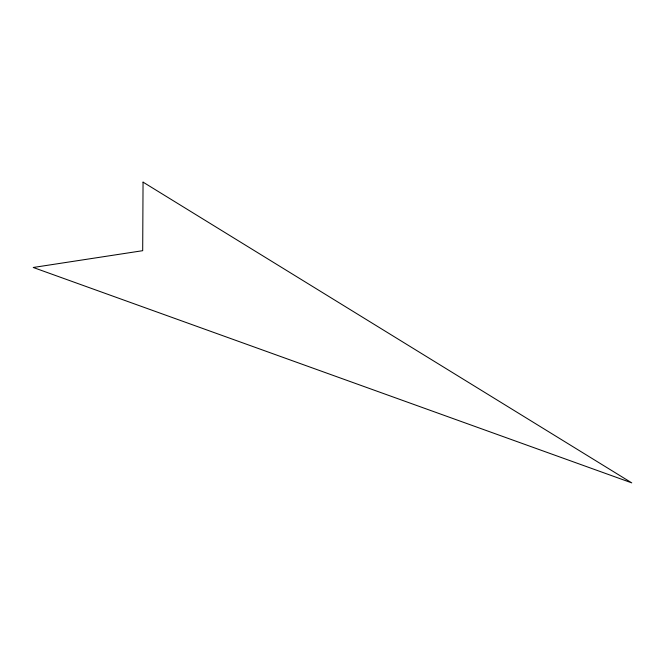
<?xml version="1.0" encoding="UTF-8"?>
<svg xmlns="http://www.w3.org/2000/svg" width="665" height="665" viewBox="0 0 665 665"><rect width="100%" height="100%" fill="white"/><g stroke="black" fill="none" stroke-linecap="round" stroke-linejoin="round"><path stroke-width="1" d="M143.05 182.127L142.692 250.688L33.25 267.48L631.75 482.873L143.05 182.127"/></g></svg>
